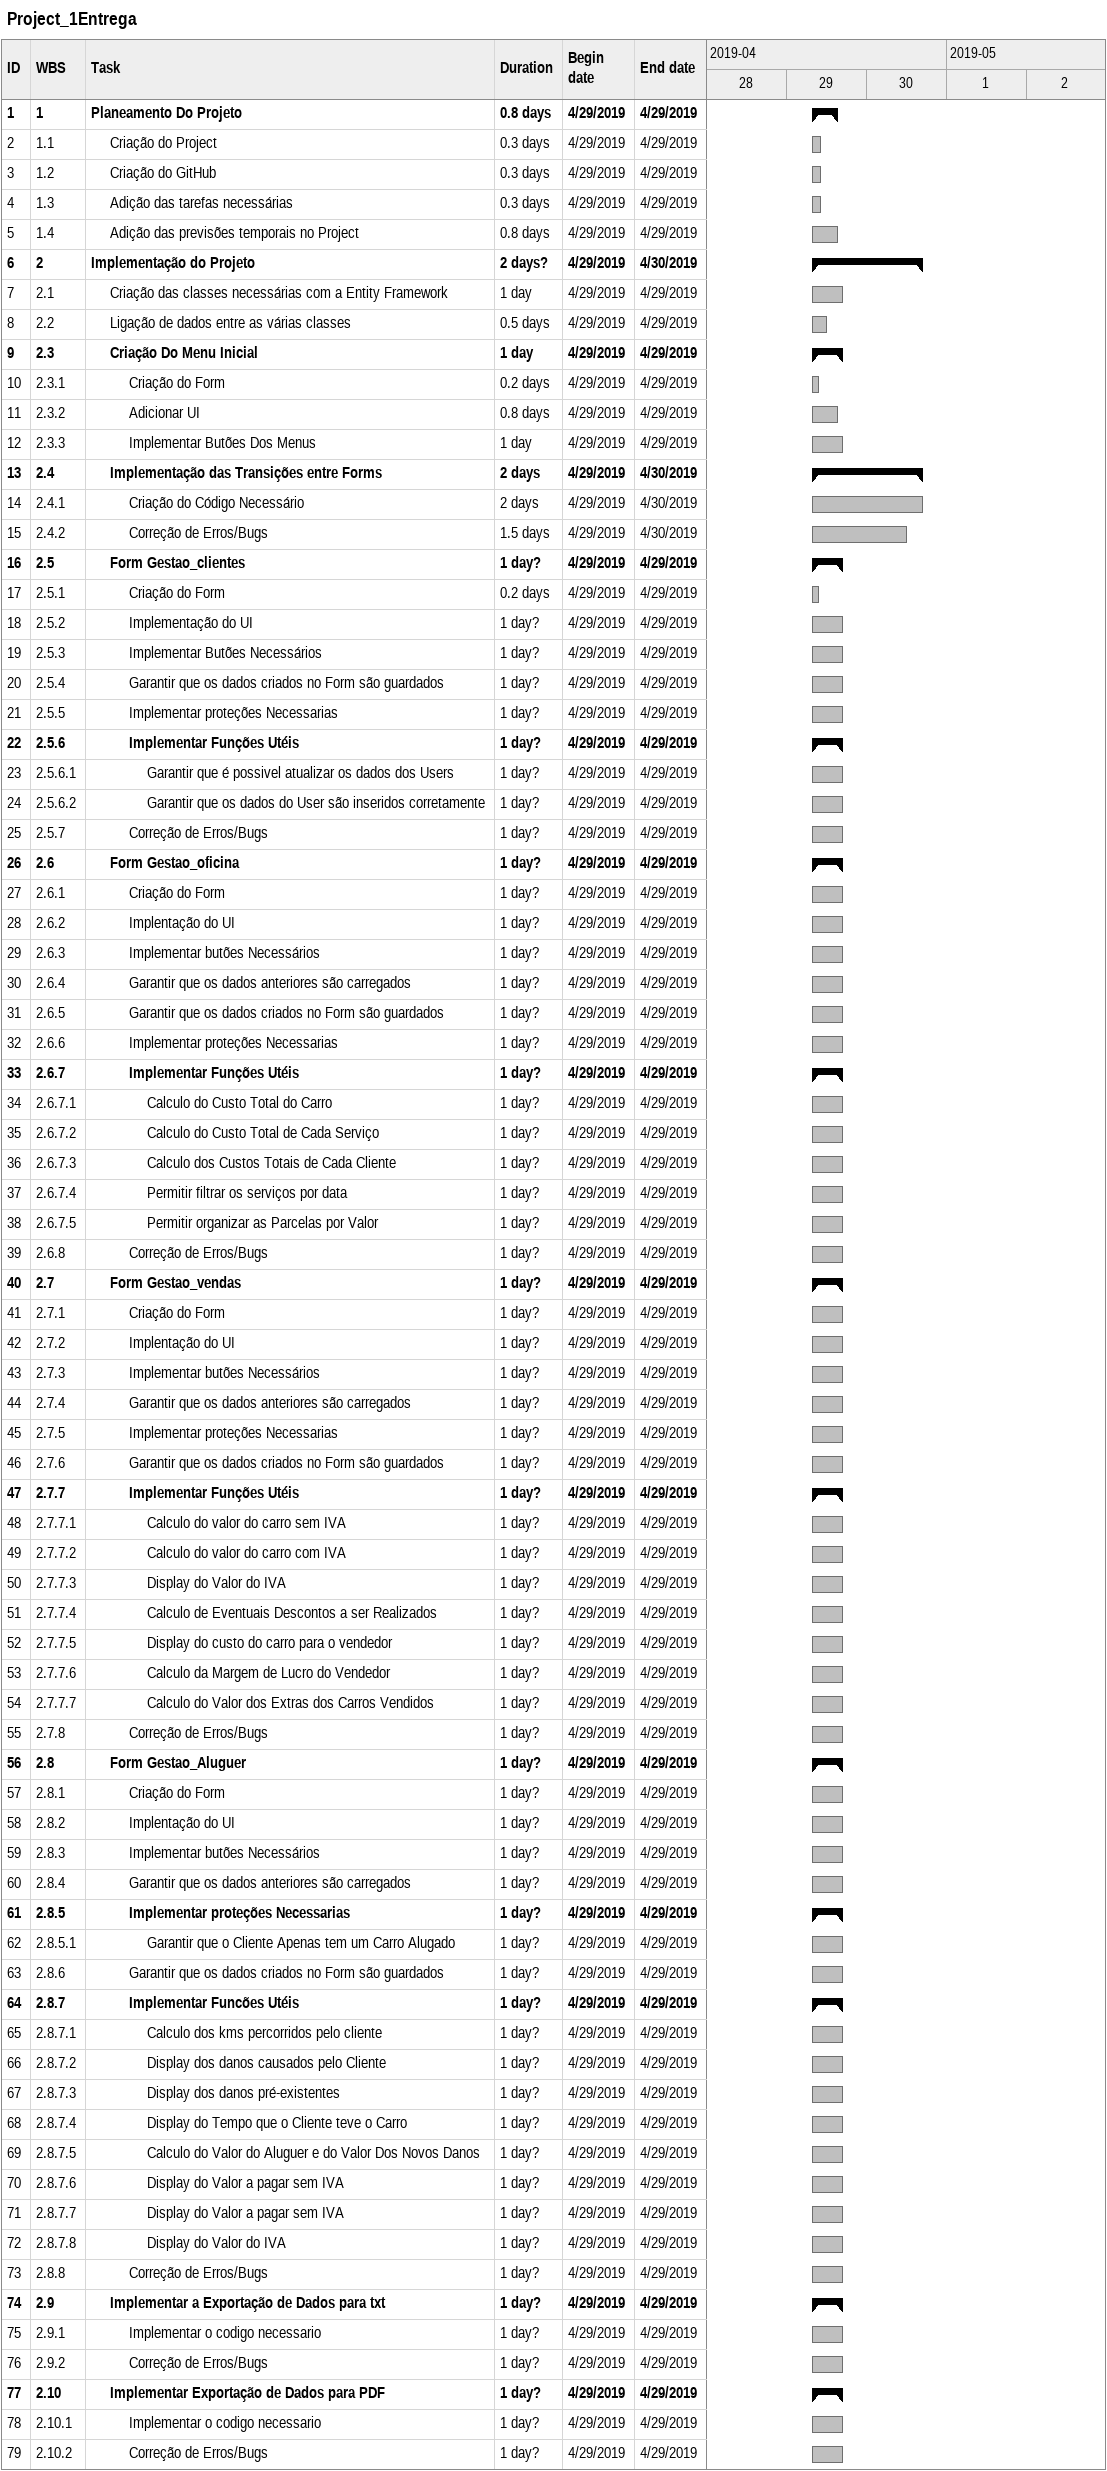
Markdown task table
Project_1Entrega

| ID | WBS | Task | Duration | Start | Finish |
|---|---|---|---|---|---|
| 1 | 1 | **Planeamento Do Projeto** | 0.8d | 2019-04-29 | 2019-04-29 |
| 2 | 1.1 | Criação do Project | 0.3d | 2019-04-29 | 2019-04-29 |
| 3 | 1.2 | Criação do GitHub | 0.3d | 2019-04-29 | 2019-04-29 |
| 4 | 1.3 | Adição das tarefas necessárias | 0.3d | 2019-04-29 | 2019-04-29 |
| 5 | 1.4 | Adição das previsões temporais no Project | 0.8d | 2019-04-29 | 2019-04-29 |
| 6 | 2 | **Implementação do Projeto** | 2d? | 2019-04-29 | 2019-04-30 |
| 7 | 2.1 | Criação das classes necessárias com a Entity Framework | 1d | 2019-04-29 | 2019-04-29 |
| 8 | 2.2 | Ligação de dados entre as várias classes | 0.5d | 2019-04-29 | 2019-04-29 |
| 9 | 2.3 | **Criação Do Menu Inicial** | 1d | 2019-04-29 | 2019-04-29 |
| 10 | 2.3.1 | Criação do Form | 0.2d | 2019-04-29 | 2019-04-29 |
| 11 | 2.3.2 | Adicionar UI | 0.8d | 2019-04-29 | 2019-04-29 |
| 12 | 2.3.3 | Implementar Butões Dos Menus | 1d | 2019-04-29 | 2019-04-29 |
| 13 | 2.4 | **Implementação das Transições entre Forms** | 2d | 2019-04-29 | 2019-04-30 |
| 14 | 2.4.1 | Criação do Código Necessário | 2d | 2019-04-29 | 2019-04-30 |
| 15 | 2.4.2 | Correção de Erros/Bugs | 1.5d | 2019-04-29 | 2019-04-30 |
| 16 | 2.5 | **Form Gestao_clientes** | 1d? | 2019-04-29 | 2019-04-29 |
| 17 | 2.5.1 | Criação do Form | 0.2d | 2019-04-29 | 2019-04-29 |
| 18 | 2.5.2 | Implementação do UI | 1d? | 2019-04-29 | 2019-04-29 |
| 19 | 2.5.3 | Implementar Butões Necessários | 1d? | 2019-04-29 | 2019-04-29 |
| 20 | 2.5.4 | Garantir que os dados criados no Form são guardados | 1d? | 2019-04-29 | 2019-04-29 |
| 21 | 2.5.5 | Implementar proteções Necessarias | 1d? | 2019-04-29 | 2019-04-29 |
| 22 | 2.5.6 | **Implementar Funções Utéis** | 1d? | 2019-04-29 | 2019-04-29 |
| 23 | 2.5.6.1 | Garantir que é possivel atualizar os dados dos Users | 1d? | 2019-04-29 | 2019-04-29 |
| 24 | 2.5.6.2 | Garantir que os dados do User são inseridos corretamente | 1d? | 2019-04-29 | 2019-04-29 |
| 25 | 2.5.7 | Correção de Erros/Bugs | 1d? | 2019-04-29 | 2019-04-29 |
| 26 | 2.6 | **Form Gestao_oficina** | 1d? | 2019-04-29 | 2019-04-29 |
| 27 | 2.6.1 | Criação do Form | 1d? | 2019-04-29 | 2019-04-29 |
| 28 | 2.6.2 | Implentação do UI | 1d? | 2019-04-29 | 2019-04-29 |
| 29 | 2.6.3 | Implementar butões Necessários | 1d? | 2019-04-29 | 2019-04-29 |
| 30 | 2.6.4 | Garantir que os dados anteriores são carregados | 1d? | 2019-04-29 | 2019-04-29 |
| 31 | 2.6.5 | Garantir que os dados criados no Form são guardados | 1d? | 2019-04-29 | 2019-04-29 |
| 32 | 2.6.6 | Implementar proteções Necessarias | 1d? | 2019-04-29 | 2019-04-29 |
| 33 | 2.6.7 | **Implementar Funções Utéis** | 1d? | 2019-04-29 | 2019-04-29 |
| 34 | 2.6.7.1 | Calculo do Custo Total do Carro | 1d? | 2019-04-29 | 2019-04-29 |
| 35 | 2.6.7.2 | Calculo do Custo Total de Cada Serviço | 1d? | 2019-04-29 | 2019-04-29 |
| 36 | 2.6.7.3 | Calculo dos Custos Totais de Cada Cliente | 1d? | 2019-04-29 | 2019-04-29 |
| 37 | 2.6.7.4 | Permitir filtrar os serviços por data | 1d? | 2019-04-29 | 2019-04-29 |
| 38 | 2.6.7.5 | Permitir organizar as Parcelas por Valor | 1d? | 2019-04-29 | 2019-04-29 |
| 39 | 2.6.8 | Correção de Erros/Bugs | 1d? | 2019-04-29 | 2019-04-29 |
| 40 | 2.7 | **Form Gestao_vendas** | 1d? | 2019-04-29 | 2019-04-29 |
| 41 | 2.7.1 | Criação do Form | 1d? | 2019-04-29 | 2019-04-29 |
| 42 | 2.7.2 | Implentação do UI | 1d? | 2019-04-29 | 2019-04-29 |
| 43 | 2.7.3 | Implementar butões Necessários | 1d? | 2019-04-29 | 2019-04-29 |
| 44 | 2.7.4 | Garantir que os dados anteriores são carregados | 1d? | 2019-04-29 | 2019-04-29 |
| 45 | 2.7.5 | Implementar proteções Necessarias | 1d? | 2019-04-29 | 2019-04-29 |
| 46 | 2.7.6 | Garantir que os dados criados no Form são guardados | 1d? | 2019-04-29 | 2019-04-29 |
| 47 | 2.7.7 | **Implementar Funções Utéis** | 1d? | 2019-04-29 | 2019-04-29 |
| 48 | 2.7.7.1 | Calculo do valor do carro sem IVA | 1d? | 2019-04-29 | 2019-04-29 |
| 49 | 2.7.7.2 | Calculo do valor do carro com IVA | 1d? | 2019-04-29 | 2019-04-29 |
| 50 | 2.7.7.3 | Display do Valor do IVA | 1d? | 2019-04-29 | 2019-04-29 |
| 51 | 2.7.7.4 | Calculo de Eventuais Descontos a ser Realizados | 1d? | 2019-04-29 | 2019-04-29 |
| 52 | 2.7.7.5 | Display do custo do carro para o vendedor | 1d? | 2019-04-29 | 2019-04-29 |
| 53 | 2.7.7.6 | Calculo da Margem de Lucro do Vendedor | 1d? | 2019-04-29 | 2019-04-29 |
| 54 | 2.7.7.7 | Calculo do Valor dos Extras dos Carros Vendidos | 1d? | 2019-04-29 | 2019-04-29 |
| 55 | 2.7.8 | Correção de Erros/Bugs | 1d? | 2019-04-29 | 2019-04-29 |
| 56 | 2.8 | **Form Gestao_Aluguer** | 1d? | 2019-04-29 | 2019-04-29 |
| 57 | 2.8.1 | Criação do Form | 1d? | 2019-04-29 | 2019-04-29 |
| 58 | 2.8.2 | Implentação do UI | 1d? | 2019-04-29 | 2019-04-29 |
| 59 | 2.8.3 | Implementar butões Necessários | 1d? | 2019-04-29 | 2019-04-29 |
| 60 | 2.8.4 | Garantir que os dados anteriores são carregados | 1d? | 2019-04-29 | 2019-04-29 |
| 61 | 2.8.5 | **Implementar proteções Necessarias** | 1d? | 2019-04-29 | 2019-04-29 |
| 62 | 2.8.5.1 | Garantir que o Cliente Apenas tem um Carro Alugado | 1d? | 2019-04-29 | 2019-04-29 |
| 63 | 2.8.6 | Garantir que os dados criados no Form são guardados | 1d? | 2019-04-29 | 2019-04-29 |
| 64 | 2.8.7 | **Implementar Funcões Utéis** | 1d? | 2019-04-29 | 2019-04-29 |
| 65 | 2.8.7.1 | Calculo dos kms percorridos pelo cliente | 1d? | 2019-04-29 | 2019-04-29 |
| 66 | 2.8.7.2 | Display dos danos causados pelo Cliente | 1d? | 2019-04-29 | 2019-04-29 |
| 67 | 2.8.7.3 | Display dos danos pré-existentes | 1d? | 2019-04-29 | 2019-04-29 |
| 68 | 2.8.7.4 | Display do Tempo que o Cliente teve o Carro | 1d? | 2019-04-29 | 2019-04-29 |
| 69 | 2.8.7.5 | Calculo do Valor do Aluguer e do Valor Dos Novos Danos | 1d? | 2019-04-29 | 2019-04-29 |
| 70 | 2.8.7.6 | Display do Valor a pagar sem IVA | 1d? | 2019-04-29 | 2019-04-29 |
| 71 | 2.8.7.7 | Display do Valor a pagar sem IVA | 1d? | 2019-04-29 | 2019-04-29 |
| 72 | 2.8.7.8 | Display do Valor do IVA | 1d? | 2019-04-29 | 2019-04-29 |
| 73 | 2.8.8 | Correção de Erros/Bugs | 1d? | 2019-04-29 | 2019-04-29 |
| 74 | 2.9 | **Implementar a Exportação de Dados para txt** | 1d? | 2019-04-29 | 2019-04-29 |
| 75 | 2.9.1 | Implementar o codigo necessario | 1d? | 2019-04-29 | 2019-04-29 |
| 76 | 2.9.2 | Correção de Erros/Bugs | 1d? | 2019-04-29 | 2019-04-29 |
| 77 | 2.10 | **Implementar Exportação de Dados para PDF** | 1d? | 2019-04-29 | 2019-04-29 |
| 78 | 2.10.1 | Implementar o codigo necessario | 1d? | 2019-04-29 | 2019-04-29 |
| 79 | 2.10.2 | Correção de Erros/Bugs | 1d? | 2019-04-29 | 2019-04-29 |
